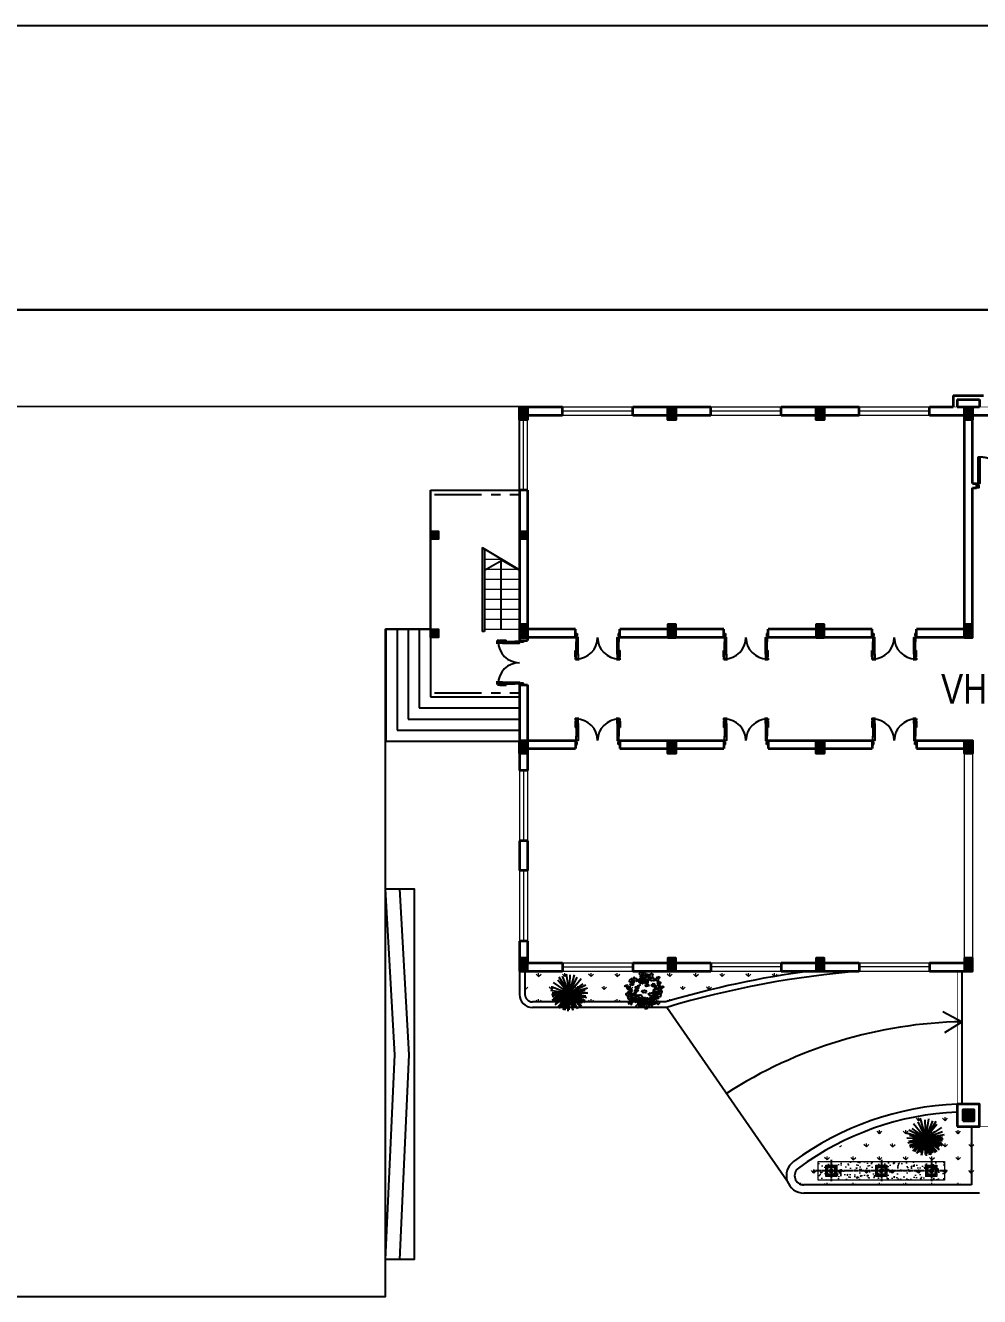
# Model space of a CAD drawing. Extents: x -399171 to -208330, y 1233220 to 1338350.
# Drawn here: x -274731 to -248999, y 1301389 to 1335683 of the extents above; entities that cross this region are included whole.
import ezdxf

# ---------------------------------------------------------------- set-up
doc = ezdxf.new("R2010")
doc.units = 0
for name, pattern in [('CENTER', [50.8, 31.75, -6.35, 6.35, -6.35]), ('CENTER2', [28.575, 19.05, -3.175, 3.175, -3.175]), ('CENTERX2', [101.6, 63.5, -12.7, 12.7, -12.7]), ('HIDDEN', [9.525, 6.35, -3.175])]:
    doc.linetypes.add(name, pattern=pattern)
for name, color, linetype in [('1', 1, 'CENTER'), ('2', 2, 'HIDDEN'), ('3', 3, 'Continuous'), ('4', 4, 'Continuous'), ('Bao 2', 4, 'Continuous'), ('c', 7, 'Continuous'), ('EVERGREEN', 3, 'Continuous'), ('NOITHAT', 13, 'Continuous'), ('Road - Đường', 4, 'Continuous'), ('TRUC', 250, 'CENTER2'), ('Vat lieu 2', 48, 'Continuous')]:
    doc.layers.add(name, color=color, linetype=linetype)
for name, color, linetype, lineweight in [('8', 8, 'Continuous', 13), ('DTHAY', 4, 'Continuous', 20), ('HATCH', 250, 'Continuous', 9), ('sieu nho', 19, 'Continuous', 9), ('thay2', 151, 'Continuous', 15), ('TUONG', 4, 'Continuous', 35)]:
    doc.layers.add(name, color=color, linetype=linetype, lineweight=lineweight)
doc.styles.add('style1', font='arial.ttf', dxfattribs={"width": 0.8})
pattern_1 = [(90, (497128.1, 1240019.6), (-353.55339, 353.55339), [93.75, -613.35678]), (45, (497128.1, 1240019.6), (-353.5534, 353.5534), [93.75, -406.25]), (135, (497128.1, 1240019.6), (-353.5534, -353.5534), [93.75, -406.25])]

# ---------------------------------------------------------------- blocks, each defined once
blk = doc.blocks.new('A$C0C3937EC')
at = {"color": 0}
for p in [(0.072, 0.766), (0.202, 0.843), (0.222, 0.92), (0.318, 0.939), (0.423, 0.995), (0.637, 0.978), (0.518, 0.972), (0.713, 0.917), (0.824, 0.872), (0.877, 0.731), (0.949, 0.698), (0, 0.564), (0.027, 0.448), (0.046, 0.499), (0.046, 0.306), (0.047, 0.65), (0.05, 0.404), (0.054, 0.271), (0.071, 0.347), (0.129, 0.244), (0.13, 0.163), (0.143, 0.191), (0.16, 0.411), (0.194, 0.108), (0.231, 0.078), (0.273, 0.237), (0.273, 0.115), (0.308, 0.073), (0.35, 0.187), (0.35, 0.023), (0.389, 0.019), (0.406, 0.17), (0.437, 0.159), (0.458, 0.059), (0.48, 0), (0.507, 0.035), (0.994, 0.613), (0.951, 0.6), (0.937, 0.547), (0.851, 0.531), (0.988, 0.487), (1.005, 0.482), (0.836, 0.477), (0.555, 0.165), (0.693, 0.223), (0.704, 0.085), (0.649, 0.086), (0.604, 0.021), (0.792, 0.334), (0.861, 0.214), (0.811, 0.191), (0.798, 0.113), (0.949, 0.397), (0.913, 0.355), (0.934, 0.279), (0.528, 0.154), (0.618, 0.173), (0.7, 0.214), (0.611, 0.012), (0.768, 0.275), (0.734, 0.057), (0.818, 0.352), (0.842, 0.132), (0.846, 0.439), (0.927, 0.233), (0.982, 0.352)]:
    blk.add_line(p, (0.508, 0.476), dxfattribs=at)
blk = doc.blocks.new('A$C76754308')
at = {"color": 0}
for points in [[(0.25, 0.703), (0.258, 0.738), (0.224, 0.753), (0.191, 0.746), (0.198, 0.775), (0.175, 0.821), (0.123, 0.773), (0.115, 0.733), (0.167, 0.729), (0.188, 0.699), (0.212, 0.71)], [(0.14, 0.642), (0.154, 0.686), (0.19, 0.664), (0.205, 0.691), (0.234, 0.647), (0.207, 0.647), (0.2, 0.635), (0.171, 0.642), (0.159, 0.628)], [(0.292, 0.732), (0.264, 0.766), (0.236, 0.766), (0.215, 0.791), (0.219, 0.826), (0.25, 0.849), (0.278, 0.82), (0.309, 0.815), (0.319, 0.758)], [(0.43, 0.72), (0.386, 0.706), (0.382, 0.748), (0.352, 0.743), (0.369, 0.792), (0.385, 0.771), (0.399, 0.773), (0.411, 0.745), (0.43, 0.744)], [(0.461, 0.829), (0.49, 0.849), (0.476, 0.883), (0.446, 0.9), (0.471, 0.917), (0.485, 0.966), (0.414, 0.966), (0.381, 0.942), (0.417, 0.904), (0.412, 0.868), (0.437, 0.86)], [(0.473, 0.768), (0.493, 0.792), (0.529, 0.741), (0.546, 0.775), (0.507, 0.818), (0.479, 0.836), (0.434, 0.811), (0.401, 0.814)], [(0.504, 0.688), (0.5, 0.732), (0.473, 0.736), (0.459, 0.761), (0.427, 0.768), (0.437, 0.749), (0.439, 0.72), (0.413, 0.698), (0.415, 0.674), (0.449, 0.698), (0.473, 0.674)], [(0.592, 0.874), (0.569, 0.875), (0.55, 0.909), (0.528, 0.898), (0.499, 0.928), (0.505, 0.957), (0.531, 0.982), (0.554, 0.967), (0.568, 0.929), (0.593, 0.92), (0.618, 0.93), (0.633, 0.911)], [(0.577, 0.758), (0.584, 0.727), (0.521, 0.729), (0.538, 0.695), (0.596, 0.7), (0.628, 0.712), (0.635, 0.763), (0.657, 0.787)], [(0.538, 0.867), (0.579, 0.852), (0.604, 0.867), (0.635, 0.857), (0.65, 0.826), (0.635, 0.79), (0.596, 0.799), (0.567, 0.787), (0.529, 0.831)], [(0.665, 0.841), (0.683, 0.88), (0.671, 0.906), (0.683, 0.936), (0.716, 0.948), (0.751, 0.93), (0.738, 0.892), (0.747, 0.862), (0.7, 0.828)], [(0.686, 0.831), (0.727, 0.816), (0.751, 0.831), (0.782, 0.821), (0.797, 0.79), (0.782, 0.753), (0.744, 0.763), (0.715, 0.751), (0.676, 0.794)], [(0.925, 0.872), (0.944, 0.842), (0.917, 0.816), (0.883, 0.812), (0.9, 0.787), (0.894, 0.736), (0.829, 0.763), (0.808, 0.799), (0.855, 0.819), (0.865, 0.855), (0.891, 0.853)], [(0.888, 0.616), (0.879, 0.636), (0.901, 0.669), (0.881, 0.684), (0.895, 0.723), (0.923, 0.73), (0.958, 0.719), (0.955, 0.691), (0.927, 0.661), (0.93, 0.635), (0.951, 0.617), (0.94, 0.595)], [(0.05, 0.645), (0.071, 0.638), (0.081, 0.6), (0.105, 0.605), (0.125, 0.568), (0.112, 0.542), (0.08, 0.524), (0.061, 0.545), (0.058, 0.586), (0.036, 0.601), (0.009, 0.597), (0, 0.62)], [(0.152, 0.402), (0.109, 0.393), (0.096, 0.368), (0.064, 0.359), (0.035, 0.379), (0.029, 0.417), (0.067, 0.429), (0.085, 0.455), (0.141, 0.438)], [(0.211, 0.348), (0.183, 0.37), (0.154, 0.347), (0.147, 0.314), (0.123, 0.333), (0.072, 0.333), (0.091, 0.265), (0.124, 0.24), (0.15, 0.285), (0.187, 0.29), (0.188, 0.316)], [(0.14, 0.459), (0.137, 0.478), (0.123, 0.488), (0.12, 0.502), (0.13, 0.536), (0.144, 0.555), (0.154, 0.531), (0.19, 0.517), (0.178, 0.495), (0.185, 0.468), (0.171, 0.449), (0.152, 0.444)], [(0.241, 0.432), (0.248, 0.401), (0.185, 0.403), (0.202, 0.369), (0.26, 0.374), (0.292, 0.386), (0.299, 0.437), (0.321, 0.461)], [(0.256, 0.336), (0.263, 0.304), (0.2, 0.307), (0.217, 0.273), (0.275, 0.278), (0.306, 0.29), (0.314, 0.34), (0.335, 0.365)], [(0.265, 0.48), (0.28, 0.524), (0.316, 0.502), (0.33, 0.529), (0.359, 0.485), (0.333, 0.485), (0.326, 0.473), (0.297, 0.48), (0.285, 0.466)], [(0.328, 0.611), (0.335, 0.579), (0.272, 0.582), (0.289, 0.548), (0.347, 0.553), (0.379, 0.565), (0.386, 0.616), (0.408, 0.64)], [(0.347, 0.374), (0.388, 0.36), (0.413, 0.374), (0.444, 0.365), (0.459, 0.333), (0.444, 0.297), (0.405, 0.307), (0.376, 0.294), (0.338, 0.338)], [(0.463, 0.507), (0.504, 0.493), (0.529, 0.507), (0.56, 0.497), (0.575, 0.466), (0.56, 0.43), (0.521, 0.439), (0.492, 0.427), (0.454, 0.471)], [(0.553, 0.613), (0.567, 0.657), (0.604, 0.635), (0.618, 0.662), (0.647, 0.618), (0.621, 0.618), (0.613, 0.606), (0.584, 0.613), (0.572, 0.599)], [(0.647, 0.427), (0.688, 0.413), (0.712, 0.427), (0.744, 0.418), (0.758, 0.386), (0.744, 0.35), (0.705, 0.36), (0.676, 0.348), (0.637, 0.391)], [(0.763, 0.365), (0.77, 0.333), (0.708, 0.336), (0.724, 0.302), (0.782, 0.307), (0.814, 0.319), (0.821, 0.369), (0.843, 0.394)], [(0.735, 0.602), (0.716, 0.644), (0.758, 0.652), (0.751, 0.682), (0.801, 0.669), (0.782, 0.651), (0.784, 0.637), (0.758, 0.623), (0.759, 0.604)], [(0.751, 0.427), (0.766, 0.471), (0.802, 0.449), (0.816, 0.476), (0.845, 0.432), (0.819, 0.432), (0.811, 0.42), (0.782, 0.427), (0.77, 0.413)], [(0.786, 0.564), (0.813, 0.545), (0.765, 0.505), (0.8, 0.491), (0.839, 0.534), (0.854, 0.564), (0.826, 0.606), (0.825, 0.639)], [(0.853, 0.403), (0.894, 0.389), (0.918, 0.403), (0.949, 0.394), (0.964, 0.362), (0.949, 0.326), (0.911, 0.336), (0.882, 0.323), (0.843, 0.367)], [(0.855, 0.456), (0.867, 0.422), (0.903, 0.427), (0.927, 0.451), (0.937, 0.422), (0.981, 0.396), (1, 0.464), (0.985, 0.502), (0.94, 0.478), (0.906, 0.493), (0.891, 0.471)], [(0.884, 0.565), (0.913, 0.582), (0.935, 0.567), (0.976, 0.584), (1.005, 0.608), (1.041, 0.599), (1.031, 0.57), (1.005, 0.57), (0.988, 0.543), (0.961, 0.538), (0.932, 0.538), (0.911, 0.517), (0.879, 0.529)], [(0.205, 0.265), (0.178, 0.263), (0.188, 0.232), (0.161, 0.21), (0.12, 0.205), (0.106, 0.176), (0.094, 0.147), (0.111, 0.137), (0.149, 0.162), (0.154, 0.14), (0.156, 0.121), (0.178, 0.113), (0.185, 0.147), (0.205, 0.183), (0.224, 0.205), (0.258, 0.232), (0.222, 0.241)], [(0.272, 0.186), (0.287, 0.229), (0.323, 0.208), (0.338, 0.234), (0.367, 0.191), (0.34, 0.191), (0.333, 0.179), (0.304, 0.186), (0.292, 0.171)], [(0.309, 0.263), (0.326, 0.282), (0.347, 0.29), (0.359, 0.268), (0.362, 0.236), (0.347, 0.246), (0.326, 0.232), (0.301, 0.234), (0.282, 0.256)], [(0.389, 0.179), (0.353, 0.177), (0.348, 0.141), (0.365, 0.111), (0.334, 0.11), (0.297, 0.075), (0.356, 0.038), (0.398, 0.041), (0.387, 0.092), (0.41, 0.121), (0.393, 0.141)], [(0.39, 0.287), (0.427, 0.261), (0.397, 0.232), (0.418, 0.211), (0.368, 0.195), (0.376, 0.221), (0.366, 0.231), (0.381, 0.257), (0.37, 0.273)], [(0.459, 0.128), (0.466, 0.096), (0.403, 0.099), (0.42, 0.065), (0.478, 0.07), (0.509, 0.082), (0.517, 0.133), (0.538, 0.157)], [(0.405, 0.179), (0.425, 0.198), (0.454, 0.176), (0.471, 0.166), (0.451, 0.142), (0.454, 0.118), (0.425, 0.111), (0.427, 0.133), (0.427, 0.162)], [(0.511, 0.216), (0.486, 0.196), (0.461, 0.253), (0.438, 0.223), (0.468, 0.173), (0.493, 0.15), (0.541, 0.166), (0.573, 0.158)], [(0.483, 0.258), (0.497, 0.302), (0.534, 0.28), (0.548, 0.307), (0.577, 0.263), (0.55, 0.263), (0.543, 0.251), (0.514, 0.258), (0.502, 0.244)], [(0.575, 0.121), (0.58, 0.078), (0.604, 0.063), (0.609, 0.03), (0.588, 0.003), (0.549, 0), (0.54, 0.039), (0.516, 0.06), (0.538, 0.114)], [(0.575, 0.22), (0.558, 0.198), (0.575, 0.179), (0.587, 0.147), (0.601, 0.154), (0.606, 0.198), (0.621, 0.227), (0.633, 0.265), (0.606, 0.299), (0.582, 0.282), (0.596, 0.263)], [(0.634, 0.175), (0.61, 0.149), (0.63, 0.119), (0.662, 0.108), (0.641, 0.086), (0.636, 0.035), (0.706, 0.048), (0.734, 0.079), (0.692, 0.109), (0.689, 0.146), (0.664, 0.149)], [(0.65, 0.249), (0.664, 0.292), (0.7, 0.27), (0.715, 0.297), (0.744, 0.253), (0.717, 0.253), (0.71, 0.241), (0.681, 0.249), (0.669, 0.234)], [(0.72, 0.229), (0.727, 0.198), (0.664, 0.2), (0.681, 0.166), (0.739, 0.171), (0.77, 0.183), (0.778, 0.234), (0.799, 0.258)], [(0.708, 0.123), (0.722, 0.166), (0.758, 0.145), (0.773, 0.171), (0.802, 0.128), (0.775, 0.128), (0.768, 0.116), (0.739, 0.123), (0.727, 0.108)], [(0.811, 0.273), (0.826, 0.316), (0.862, 0.294), (0.877, 0.321), (0.906, 0.278), (0.879, 0.278), (0.872, 0.265), (0.843, 0.273), (0.831, 0.258)], [(0.835, 0.226), (0.868, 0.197), (0.896, 0.202), (0.922, 0.182), (0.924, 0.147), (0.897, 0.119), (0.865, 0.142), (0.833, 0.141), (0.813, 0.195)]]:
    blk.add_lwpolyline(points, close=True, dxfattribs=at)

msp = doc.modelspace()

# ---------------------------------------------------------------- hatches: boundary and pattern name
at = {"layer": '8'}
h = msp.add_hatch(dxfattribs=at)
h.set_pattern_fill('AR-CONC', color=256, scale=50)
h.set_pattern_definition([(50, (670150.3, 2586005.2), (358.63009, -31.37607), [37.5, -412.5]), (355, (670150.3, 2586005.2), (-69.37567, 376.09607), [30, -330]), (100.451444, (670180.2, 2586002.58), (289.25442, 344.719995), [31.8701, -350.57106]), (46.1842, (670150.3, 2586105.2), (533.62067, -82.75964), [56.25, -618.75]), (96.635635, (670194.77, 2586098.3), (467.33097, 487.0593), [47.80517, -525.85688]), (351.184164, (670150.3, 2586105.2), (467.33097, 487.0593), [45, -495]), (21, (670200.3, 2586080.2), (298.453526, -201.309445), [37.5, -412.5]), (326, (670200.3, 2586080.2), (121.65767, 362.57502), [30, -330]), (71.451445, (670225.17, 2586063.4), (420.11119, 161.26558), [31.870095, -350.57106]), (37.5, (670150.3, 2586005.19), (6.079928, 166.446927), [0, -326, 0, -335, 0, -331.25]), (7.5, (670150.3, 2586005.19), (131.534769, 197.205856), [0, -191, 0, -318.5, 0, -126.25]), (327.5, (670038.8, 2586005.19), (266.911218, -11.277436), [0, -125, 0, -390, 0, -517.5]), (317.5, (669988.8, 2586005.2), (291.593085, 50.05249), [0, -162.5, 0, -259, 0, -367.5])])
h.paths.add_polyline_path([(-253348, 1305031), (-253348, 1304531), (-249948, 1304531), (-249948, 1305031)])
at = {"layer": 'HATCH'}
h = msp.add_hatch(color=256, dxfattribs=at)
h.paths.add_polyline_path([(-261189, 1325041), (-261409, 1325041), (-261409, 1325281), (-261189, 1325281)])
h.paths.add_polyline_path([(-261189, 1325281), (-261409, 1325281), (-261409, 1325391), (-261189, 1325391)])
h = msp.add_hatch(color=256, dxfattribs=at)
h.paths.add_polyline_path([(-257189, 1325041), (-257409, 1325041), (-257409, 1325281), (-257189, 1325281)])
h.paths.add_polyline_path([(-257189, 1325281), (-257409, 1325281), (-257409, 1325391), (-257189, 1325391)])
h = msp.add_hatch(color=256, dxfattribs=at)
h.paths.add_polyline_path([(-253189, 1325041), (-253409, 1325041), (-253409, 1325281), (-253189, 1325281)])
h.paths.add_polyline_path([(-253189, 1325281), (-253409, 1325281), (-253409, 1325391), (-253189, 1325391)])
h = msp.add_hatch(color=256, dxfattribs=at)
h.paths.add_polyline_path([(-249189, 1325041), (-249409, 1325041), (-249409, 1325281), (-249189, 1325281)])
h.paths.add_polyline_path([(-249189, 1325281), (-249409, 1325281), (-249409, 1325391), (-249189, 1325391)])
for points in [[(-263589, 1321821), (-263809, 1321821), (-263809, 1322041), (-263589, 1322041)], [(-261189, 1321821), (-261409, 1321821), (-261409, 1322041), (-261189, 1322041)], [(-263589, 1319171), (-263809, 1319171), (-263809, 1319391), (-263589, 1319391)], [(-249149, 1306431), (-249449, 1306431), (-249449, 1306131), (-249149, 1306131)]]:
    msp.add_hatch(color=256, dxfattribs=at).paths.add_polyline_path(points)
h = msp.add_hatch(color=256, dxfattribs=at)
h.paths.add_polyline_path([(-261189, 1319521), (-261409, 1319521), (-261409, 1319281), (-261189, 1319281)])
h.paths.add_polyline_path([(-261189, 1319281), (-261409, 1319281), (-261409, 1319171), (-261189, 1319171)])
h = msp.add_hatch(color=256, dxfattribs=at)
h.paths.add_polyline_path([(-257189, 1319521), (-257409, 1319521), (-257409, 1319281), (-257189, 1319281)])
h.paths.add_polyline_path([(-257189, 1319281), (-257409, 1319281), (-257409, 1319171), (-257189, 1319171)])
h = msp.add_hatch(color=256, dxfattribs=at)
h.paths.add_polyline_path([(-253189, 1319521), (-253409, 1319521), (-253409, 1319281), (-253189, 1319281)])
h.paths.add_polyline_path([(-253189, 1319281), (-253409, 1319281), (-253409, 1319171), (-253189, 1319171)])
h = msp.add_hatch(color=256, dxfattribs=at)
h.paths.add_polyline_path([(-249189, 1319521), (-249409, 1319521), (-249409, 1319281), (-249189, 1319281)])
h.paths.add_polyline_path([(-249189, 1319281), (-249409, 1319281), (-249409, 1319171), (-249189, 1319171)])
h = msp.add_hatch(color=256, dxfattribs=at)
h.paths.add_polyline_path([(-261189, 1316041), (-261409, 1316041), (-261409, 1316281), (-261189, 1316281)])
h.paths.add_polyline_path([(-261189, 1316281), (-261409, 1316281), (-261409, 1316391), (-261189, 1316391)])
h = msp.add_hatch(color=256, dxfattribs=at)
h.paths.add_polyline_path([(-257189, 1316041), (-257409, 1316041), (-257409, 1316281), (-257189, 1316281)])
h.paths.add_polyline_path([(-257189, 1316281), (-257409, 1316281), (-257409, 1316391), (-257189, 1316391)])
h = msp.add_hatch(color=256, dxfattribs=at)
h.paths.add_polyline_path([(-253189, 1316041), (-253409, 1316041), (-253409, 1316281), (-253189, 1316281)])
h.paths.add_polyline_path([(-253189, 1316281), (-253409, 1316281), (-253409, 1316391), (-253189, 1316391)])
h = msp.add_hatch(color=256, dxfattribs=at)
h.paths.add_polyline_path([(-249189, 1316041), (-249409, 1316041), (-249409, 1316281), (-249189, 1316281)])
h.paths.add_polyline_path([(-249189, 1316281), (-249409, 1316281), (-249409, 1316391), (-249189, 1316391)])
h = msp.add_hatch(color=256, dxfattribs=at)
h.paths.add_polyline_path([(-261189, 1310521), (-261409, 1310521), (-261409, 1310281), (-261189, 1310281)])
h.paths.add_polyline_path([(-261189, 1310281), (-261409, 1310281), (-261409, 1310171), (-261189, 1310171)])
h = msp.add_hatch(color=256, dxfattribs=at)
h.paths.add_polyline_path([(-257189, 1310521), (-257409, 1310521), (-257409, 1310281), (-257189, 1310281)])
h.paths.add_polyline_path([(-257189, 1310281), (-257409, 1310281), (-257409, 1310171), (-257189, 1310171)])
h = msp.add_hatch(color=256, dxfattribs=at)
h.paths.add_polyline_path([(-253189, 1310521), (-253409, 1310521), (-253409, 1310281), (-253189, 1310281)])
h.paths.add_polyline_path([(-253189, 1310281), (-253409, 1310281), (-253409, 1310171), (-253189, 1310171)])
h = msp.add_hatch(color=256, dxfattribs=at)
h.paths.add_polyline_path([(-249189, 1310521), (-249409, 1310521), (-249409, 1310281), (-249189, 1310281)])
h.paths.add_polyline_path([(-249189, 1310281), (-249409, 1310281), (-249409, 1310171), (-249189, 1310171)])
h = msp.add_hatch(dxfattribs=at)
h.set_pattern_fill('GRASS', color=80, scale=500, style=0)
h.set_pattern_definition(pattern_1)
h.paths.add_polyline_path([(-253596, 1310171), (-254349, 1310171), (-256249, 1310171), (-258349, 1310171), (-260249, 1310171), (-261259, 1310171), (-261259, 1309541, 0.414214), (-261059, 1309341), (-257455, 1309341, -0.038357)])
h = msp.add_hatch(dxfattribs=at)
h.set_pattern_fill('GRASS', color=80, scale=500, style=0)
h.set_pattern_definition(pattern_1)
edge = h.paths.add_edge_path()
edge.add_arc((-253738, 1304652), 250, 186.2667, 270)
edge.add_line((-253738, 1304402), (-249023, 1304402))
edge.add_line((-249023, 1304402), (-249023, 1305981))
edge.add_line((-249023, 1305981), (-249603, 1305981))
edge.add_line((-249603, 1305981), (-249603, 1306356))
edge.add_arc((-249051, 1298545), 7831, 94.044, 129.0681)

# ---------------------------------------------------------------- linework, layer by layer
at = {"layer": '1'}
for p, q in [((-252998, 1305074), (-252998, 1304500)), ((-251648, 1305074), (-251648, 1304500)), ((-250298, 1305074), (-250298, 1304500)), ((-249876, 1304781), (-253474, 1304781))]:
    msp.add_line(p, q, dxfattribs=at)
at = {"layer": '3'}
for points in [[(-252878, 1304661), (-253118, 1304661), (-253118, 1304901), (-252878, 1304901)], [(-251528, 1304661), (-251768, 1304661), (-251768, 1304901), (-251528, 1304901)], [(-250178, 1304661), (-250418, 1304661), (-250418, 1304901), (-250178, 1304901)], [(-252898, 1304681), (-253098, 1304681), (-253098, 1304881), (-252898, 1304881)], [(-251548, 1304681), (-251748, 1304681), (-251748, 1304881), (-251548, 1304881)], [(-250198, 1304681), (-250398, 1304681), (-250398, 1304881), (-250198, 1304881)]]:
    msp.add_lwpolyline(points, close=True, dxfattribs=at)
for centre in [(-252998, 1304781), (-251648, 1304781), (-250298, 1304781)]:
    msp.add_circle(centre, 44.5, dxfattribs=at)
at = {"layer": '4'}
for p, q in [((-378173, 1335683), (-216005, 1335683)), ((-378173, 1328008), (-216005, 1328008)), ((-216005, 1328008), (-378173, 1328008)), ((-264765, 1307908), (-265016, 1312389)), ((-264379, 1307908), (-264630, 1312389)), ((-265016, 1302389), (-264765, 1307908)), ((-264630, 1302389), (-264379, 1307908))]:
    msp.add_line(p, q, dxfattribs=at)
msp.add_lwpolyline([(-265016, 1302389), (-265016, 1312389), (-264246, 1312389), (-264246, 1302389)], close=True, dxfattribs=at)
at = {"layer": '8'}
msp.add_lwpolyline([(-253348, 1305031), (-249948, 1305031), (-249948, 1304531), (-253348, 1304531), (-253348, 1305031)], dxfattribs=at)
for points in [[(-252848, 1304631), (-253148, 1304631), (-253148, 1304931), (-252848, 1304931)], [(-251498, 1304631), (-251798, 1304631), (-251798, 1304931), (-251498, 1304931)], [(-250148, 1304631), (-250448, 1304631), (-250448, 1304931), (-250148, 1304931)]]:
    msp.add_lwpolyline(points, close=True, dxfattribs=at)
at = {"layer": 'Bao 2'}
for points in [[(-263809, 1322041), (-263589, 1322041), (-263589, 1321821), (-263809, 1321821)], [(-261409, 1322041), (-261189, 1322041), (-261189, 1321821), (-261409, 1321821)], [(-263809, 1319391), (-263589, 1319391), (-263589, 1319171), (-263809, 1319171)]]:
    msp.add_lwpolyline(points, close=True, dxfattribs=at)
at = {"layer": 'c', "const_width": 15}
msp.add_lwpolyline([(-231189, 1325391), (-231189, 1310171), (-242995, 1310171), (-242999, 1305981), (-249599, 1305981), (-249599, 1310171), (-261409, 1310171), (-261409, 1317571), (-263809, 1317571), (-263809, 1323141), (-261409, 1323141), (-261409, 1325392), (-231189, 1325391)], dxfattribs=at)
at = {"layer": 'DTHAY'}
for p, q in [((-249189, 1316391), (-249189, 1310171)), ((-249409, 1310391), (-249409, 1316171))]:
    msp.add_line(p, q, dxfattribs=at)
at = {"layer": 'NOITHAT'}
for p, q in [((-261984, 1319066), (-262034, 1319066)), ((-261984, 1319016), (-262034, 1319016)), ((-261984, 1319066), (-261984, 1319116)), ((-261933, 1319066), (-261905, 1319066)), ((-261864, 1319016), (-261529, 1319016)), ((-259824, 1318716), (-259824, 1319051)), ((-258774, 1318716), (-258774, 1319051)), ((-255824, 1318716), (-255824, 1319051)), ((-254774, 1318716), (-254774, 1319051)), ((-251824, 1318716), (-251824, 1319051)), ((-250774, 1318716), (-250774, 1319051)), ((-259874, 1318647), (-259874, 1318675)), ((-258724, 1318647), (-258724, 1318675)), ((-255874, 1318647), (-255874, 1318675)), ((-254724, 1318647), (-254724, 1318675)), ((-251874, 1318647), (-251874, 1318675)), ((-250724, 1318647), (-250724, 1318675)), ((-259874, 1318596), (-259924, 1318596)), ((-259874, 1318596), (-259874, 1318546)), ((-259824, 1318596), (-259824, 1318546)), ((-258774, 1318596), (-258774, 1318546)), ((-258724, 1318596), (-258674, 1318596)), ((-258724, 1318596), (-258724, 1318546)), ((-255874, 1318596), (-255924, 1318596)), ((-255874, 1318596), (-255874, 1318546)), ((-255824, 1318596), (-255824, 1318546)), ((-254774, 1318596), (-254774, 1318546)), ((-254724, 1318596), (-254724, 1318546)), ((-254724, 1318596), (-254674, 1318596)), ((-251874, 1318596), (-251924, 1318596)), ((-251874, 1318596), (-251874, 1318546)), ((-251824, 1318596), (-251824, 1318546)), ((-250774, 1318596), (-250774, 1318546)), ((-250724, 1318596), (-250674, 1318596)), ((-250724, 1318596), (-250724, 1318546)), ((-261984, 1317966), (-262034, 1317966)), ((-261864, 1317966), (-261529, 1317966)), ((-261984, 1317916), (-262034, 1317916)), ((-261984, 1317916), (-261984, 1317866)), ((-261933, 1317916), (-261905, 1317916)), ((-259874, 1316966), (-259924, 1316966)), ((-259874, 1316966), (-259874, 1317016)), ((-259874, 1316915), (-259874, 1316887)), ((-259824, 1316966), (-259824, 1317016)), ((-258774, 1316966), (-258774, 1317016)), ((-258724, 1316966), (-258724, 1317016)), ((-258724, 1316966), (-258674, 1316966)), ((-258724, 1316915), (-258724, 1316887)), ((-255874, 1316966), (-255924, 1316966)), ((-255874, 1316966), (-255874, 1317016)), ((-255874, 1316915), (-255874, 1316887)), ((-255824, 1316966), (-255824, 1317016)), ((-254774, 1316966), (-254774, 1317016)), ((-254724, 1316966), (-254724, 1317016)), ((-254724, 1316966), (-254674, 1316966)), ((-254724, 1316915), (-254724, 1316887)), ((-251874, 1316966), (-251924, 1316966)), ((-251874, 1316966), (-251874, 1317016)), ((-251874, 1316915), (-251874, 1316887)), ((-251824, 1316966), (-251824, 1317016)), ((-250774, 1316966), (-250774, 1317016)), ((-250724, 1316966), (-250724, 1317016)), ((-250724, 1316966), (-250674, 1316966)), ((-250724, 1316915), (-250724, 1316887)), ((-259824, 1316846), (-259824, 1316511)), ((-258774, 1316846), (-258774, 1316511)), ((-255824, 1316846), (-255824, 1316511)), ((-254774, 1316846), (-254774, 1316511)), ((-251824, 1316846), (-251824, 1316511)), ((-250774, 1316846), (-250774, 1316511))]:
    msp.add_line(p, q, dxfattribs=at)
at = {"layer": 'NOITHAT', "linetype": 'Continuous'}
for p, q in [((-261529, 1319041), (-261864, 1319041)), ((-259849, 1319051), (-259849, 1318716)), ((-258749, 1319051), (-258749, 1318716)), ((-255849, 1319051), (-255849, 1318716)), ((-254749, 1319051), (-254749, 1318716)), ((-251849, 1319051), (-251849, 1318716)), ((-250749, 1319051), (-250749, 1318716)), ((-261529, 1317941), (-261864, 1317941)), ((-259849, 1316511), (-259849, 1316846)), ((-258749, 1316511), (-258749, 1316846)), ((-255849, 1316511), (-255849, 1316846)), ((-254749, 1316511), (-254749, 1316846)), ((-251849, 1316511), (-251849, 1316846)), ((-250749, 1316511), (-250749, 1316846))]:
    msp.add_line(p, q, dxfattribs=at)
at = {"layer": 'NOITHAT'}
for points in [[(-249034, 1323321), (-249034, 1324031), (-248994, 1324031), (-248994, 1323321)], [(-249079, 1323211), (-249079, 1323321), (-249034, 1323321), (-249034, 1323281), (-249019, 1323281), (-249019, 1323211)], [(-261299, 1319041), (-261359, 1319041), (-261359, 1319066), (-261409, 1319066), (-261409, 1319091), (-261299, 1319091)], [(-259849, 1319281), (-259849, 1319221), (-259874, 1319221), (-259874, 1319171), (-259899, 1319171), (-259899, 1319281)], [(-258749, 1319281), (-258749, 1319221), (-258724, 1319221), (-258724, 1319171), (-258699, 1319171), (-258699, 1319281)], [(-255849, 1319281), (-255849, 1319221), (-255874, 1319221), (-255874, 1319171), (-255899, 1319171), (-255899, 1319281)], [(-254749, 1319281), (-254749, 1319221), (-254724, 1319221), (-254724, 1319171), (-254699, 1319171), (-254699, 1319281)], [(-251849, 1319281), (-251849, 1319221), (-251874, 1319221), (-251874, 1319171), (-251899, 1319171), (-251899, 1319281)], [(-250749, 1319281), (-250749, 1319221), (-250724, 1319221), (-250724, 1319171), (-250699, 1319171), (-250699, 1319281)], [(-261299, 1317941), (-261359, 1317941), (-261359, 1317916), (-261409, 1317916), (-261409, 1317891), (-261299, 1317891)], [(-259849, 1316281), (-259849, 1316341), (-259874, 1316341), (-259874, 1316391), (-259899, 1316391), (-259899, 1316281)], [(-258749, 1316281), (-258749, 1316341), (-258724, 1316341), (-258724, 1316391), (-258699, 1316391), (-258699, 1316281)], [(-255849, 1316281), (-255849, 1316341), (-255874, 1316341), (-255874, 1316391), (-255899, 1316391), (-255899, 1316281)], [(-254749, 1316281), (-254749, 1316341), (-254724, 1316341), (-254724, 1316391), (-254699, 1316391), (-254699, 1316281)], [(-251849, 1316281), (-251849, 1316341), (-251874, 1316341), (-251874, 1316391), (-251899, 1316391), (-251899, 1316281)], [(-250749, 1316281), (-250749, 1316341), (-250724, 1316341), (-250724, 1316391), (-250699, 1316391), (-250699, 1316281)]]:
    msp.add_lwpolyline(points, close=True, dxfattribs=at)
for points in [[(-261864, 1319066), (-261864, 1319016), (-261984, 1319016), (-261984, 1319066), (-261864, 1319066)], [(-261933, 1319066), (-261933, 1319094), (-261764, 1319094)], [(-261905, 1319066), (-261905, 1319089), (-261764, 1319089), (-261764, 1319094)], [(-261887, 1319066), (-261529, 1319066)], [(-261529, 1319066), (-261529, 1319016), (-261409, 1319016), (-261409, 1319066), (-261529, 1319066)], [(-259874, 1319051), (-259824, 1319051), (-259824, 1319171), (-259874, 1319171), (-259874, 1319051)], [(-259874, 1318693), (-259874, 1319051)], [(-258724, 1319051), (-258774, 1319051), (-258774, 1319171), (-258724, 1319171), (-258724, 1319051)], [(-258724, 1318693), (-258724, 1319051)], [(-255874, 1319051), (-255824, 1319051), (-255824, 1319171), (-255874, 1319171), (-255874, 1319051)], [(-255874, 1318693), (-255874, 1319051)], [(-254724, 1319051), (-254774, 1319051), (-254774, 1319171), (-254724, 1319171), (-254724, 1319051)], [(-254724, 1318693), (-254724, 1319051)], [(-251874, 1319051), (-251824, 1319051), (-251824, 1319171), (-251874, 1319171), (-251874, 1319051)], [(-251874, 1318693), (-251874, 1319051)], [(-250724, 1319051), (-250774, 1319051), (-250774, 1319171), (-250724, 1319171), (-250724, 1319051)], [(-250724, 1318693), (-250724, 1319051)], [(-259874, 1318675), (-259897, 1318675), (-259897, 1318817), (-259902, 1318817)], [(-259874, 1318647), (-259902, 1318647), (-259902, 1318817)], [(-259874, 1318716), (-259824, 1318716), (-259824, 1318596), (-259874, 1318596), (-259874, 1318716)], [(-258724, 1318716), (-258774, 1318716), (-258774, 1318596), (-258724, 1318596), (-258724, 1318716)], [(-258724, 1318647), (-258696, 1318647), (-258696, 1318817)], [(-258724, 1318675), (-258701, 1318675), (-258701, 1318817), (-258696, 1318817)], [(-255874, 1318675), (-255897, 1318675), (-255897, 1318817), (-255902, 1318817)], [(-255874, 1318647), (-255902, 1318647), (-255902, 1318817)], [(-255874, 1318716), (-255824, 1318716), (-255824, 1318596), (-255874, 1318596), (-255874, 1318716)], [(-254724, 1318716), (-254774, 1318716), (-254774, 1318596), (-254724, 1318596), (-254724, 1318716)], [(-254724, 1318675), (-254701, 1318675), (-254701, 1318817), (-254696, 1318817)], [(-254724, 1318647), (-254696, 1318647), (-254696, 1318817)], [(-251874, 1318675), (-251897, 1318675), (-251897, 1318817), (-251902, 1318817)], [(-251874, 1318647), (-251902, 1318647), (-251902, 1318817)], [(-251874, 1318716), (-251824, 1318716), (-251824, 1318596), (-251874, 1318596), (-251874, 1318716)], [(-250724, 1318716), (-250774, 1318716), (-250774, 1318596), (-250724, 1318596), (-250724, 1318716)], [(-250724, 1318647), (-250696, 1318647), (-250696, 1318817)], [(-250724, 1318675), (-250701, 1318675), (-250701, 1318817), (-250696, 1318817)], [(-261864, 1317916), (-261864, 1317966), (-261984, 1317966), (-261984, 1317916), (-261864, 1317916)], [(-261529, 1317916), (-261529, 1317966), (-261409, 1317966), (-261409, 1317916), (-261529, 1317916)], [(-261933, 1317916), (-261933, 1317888), (-261764, 1317888)], [(-261905, 1317916), (-261905, 1317894), (-261764, 1317894), (-261764, 1317888)], [(-261887, 1317916), (-261529, 1317916)], [(-259874, 1316915), (-259902, 1316915), (-259902, 1316746)], [(-259874, 1316846), (-259824, 1316846), (-259824, 1316966), (-259874, 1316966), (-259874, 1316846)], [(-258724, 1316846), (-258774, 1316846), (-258774, 1316966), (-258724, 1316966), (-258724, 1316846)], [(-258724, 1316915), (-258696, 1316915), (-258696, 1316746)], [(-255874, 1316915), (-255902, 1316915), (-255902, 1316746)], [(-255874, 1316846), (-255824, 1316846), (-255824, 1316966), (-255874, 1316966), (-255874, 1316846)], [(-254724, 1316846), (-254774, 1316846), (-254774, 1316966), (-254724, 1316966), (-254724, 1316846)], [(-254724, 1316915), (-254696, 1316915), (-254696, 1316746)], [(-251874, 1316915), (-251902, 1316915), (-251902, 1316746)], [(-251874, 1316846), (-251824, 1316846), (-251824, 1316966), (-251874, 1316966), (-251874, 1316846)], [(-250724, 1316846), (-250774, 1316846), (-250774, 1316966), (-250724, 1316966), (-250724, 1316846)], [(-250724, 1316915), (-250696, 1316915), (-250696, 1316746)], [(-259874, 1316887), (-259897, 1316887), (-259897, 1316746), (-259902, 1316746)], [(-259874, 1316869), (-259874, 1316511)], [(-258724, 1316887), (-258701, 1316887), (-258701, 1316746), (-258696, 1316746)], [(-258724, 1316869), (-258724, 1316511)], [(-255874, 1316887), (-255897, 1316887), (-255897, 1316746), (-255902, 1316746)], [(-255874, 1316869), (-255874, 1316511)], [(-254724, 1316887), (-254701, 1316887), (-254701, 1316746), (-254696, 1316746)], [(-254724, 1316869), (-254724, 1316511)], [(-251874, 1316887), (-251897, 1316887), (-251897, 1316746), (-251902, 1316746)], [(-251874, 1316869), (-251874, 1316511)], [(-250724, 1316887), (-250701, 1316887), (-250701, 1316746), (-250696, 1316746)], [(-250724, 1316869), (-250724, 1316511)], [(-259874, 1316511), (-259824, 1316511), (-259824, 1316391), (-259874, 1316391), (-259874, 1316511)], [(-258724, 1316511), (-258774, 1316511), (-258774, 1316391), (-258724, 1316391), (-258724, 1316511)], [(-255874, 1316511), (-255824, 1316511), (-255824, 1316391), (-255874, 1316391), (-255874, 1316511)], [(-254724, 1316511), (-254774, 1316511), (-254774, 1316391), (-254724, 1316391), (-254724, 1316511)], [(-251874, 1316511), (-251824, 1316511), (-251824, 1316391), (-251874, 1316391), (-251874, 1316511)], [(-250724, 1316511), (-250774, 1316511), (-250774, 1316391), (-250724, 1316391), (-250724, 1316511)]]:
    msp.add_lwpolyline(points, dxfattribs=at)
at = {"layer": 'NOITHAT', "linetype": 'HIDDEN', "ltscale": 200}
msp.add_arc((-248971, 1323384), 650, 354.4135, 95.5865, dxfattribs=at)
at = {"layer": 'NOITHAT', "ltscale": 400}
for centre, start, end in [((-261409, 1319066), 180, 270), ((-259874, 1319171), 270, 0), ((-258724, 1319171), 180, 270), ((-255874, 1319171), 270, 0), ((-254724, 1319171), 180, 270), ((-251874, 1319171), 270, 0), ((-250724, 1319171), 180, 270), ((-261409, 1317916), 90, 180), ((-259874, 1316391), 0, 90), ((-258724, 1316391), 90, 180), ((-255874, 1316391), 0, 90), ((-254724, 1316391), 90, 180), ((-251874, 1316391), 0, 90), ((-250724, 1316391), 90, 180)]:
    msp.add_arc(centre, 575, start, end, dxfattribs=at)
at = {"layer": 'Road - Đường', "color": 6}
for p, q in [((-261409, 1310171), (-261409, 1309541)), ((-261259, 1310171), (-261259, 1309541)), ((-249464, 1306581), (-249464, 1310171, 3376)), ((-257455, 1309341), (-261059, 1309341)), ((-257434, 1309191), (-261059, 1309191)), ((-254184, 1304506), (-257434, 1309191)), ((-249219, 1305981), (-249219, 1304402)), ((-249219, 1304402), (-253738, 1304402)), ((-248999, 1304182), (-253740, 1304182))]:
    msp.add_line(p, q, dxfattribs=at)
msp.add_lwpolyline([(-263809, 1323141), (-261409, 1323141), (-261409, 1325392), (-307981, 1325399), (-307981, 1309999), (-323806, 1309999), (-323806, 1308389, 0.414214), (-316806, 1301389), (-265016, 1301389), (-265016, 1319391), (-263809, 1319391), (-263809, 1323141)], format="xyb", dxfattribs=at)
for centre, radius, start, end in [((-250125, 1284640), 25766, 97.7431, 106.5296), ((-250125, 1284640), 25616, 94.667, 106.5783), ((-261059, 1309541), 350, 180, 270), ((-261059, 1309541), 200, 180, 270), ((-249272, 1296751), 12053, 90.9117, 122.9226), ((-249286, 1298621), 7966, 92.2526, 126.4272), ((-249247, 1298545), 7831, 92.5781, 126.3315), ((-253738, 1304652), 470, 126.3315, 270), ((-253738, 1304652), 250, 126.3315, 270)]:
    msp.add_arc(centre, radius, start, end, dxfattribs=at)
at = {"layer": 'sieu nho'}
for p, q in [((-260249, 1325391), (-258349, 1325391)), ((-260249, 1325281), (-258349, 1325281)), ((-260249, 1325171), (-258349, 1325171)), ((-256249, 1325391), (-254349, 1325391)), ((-256249, 1325281), (-254349, 1325281)), ((-256249, 1325171), (-254349, 1325171)), ((-252249, 1325391), (-250349, 1325391)), ((-252249, 1325281), (-250349, 1325281)), ((-252249, 1325171), (-250349, 1325171)), ((-261409, 1323141), (-261409, 1325041)), ((-261299, 1323141), (-261299, 1325041)), ((-261189, 1323141), (-261189, 1325041)), ((-261409, 1315581), (-261409, 1313681)), ((-261299, 1315581), (-261299, 1313681)), ((-261189, 1315581), (-261189, 1313681)), ((-261409, 1312881), (-261409, 1310981)), ((-261299, 1312881), (-261299, 1310981)), ((-261189, 1312881), (-261189, 1310981)), ((-260249, 1310391), (-258349, 1310391)), ((-256249, 1310391), (-254349, 1310391)), ((-252249, 1310391), (-250349, 1310391)), ((-260249, 1310281), (-258349, 1310281)), ((-260249, 1310171), (-258349, 1310171)), ((-254349, 1310281), (-256249, 1310281)), ((-256249, 1310171), (-254349, 1310171)), ((-250349, 1310281), (-252249, 1310281)), ((-252249, 1310171), (-250349, 1310171))]:
    msp.add_line(p, q, dxfattribs=at)
at = {"layer": 'thay2', "ltscale": 0.5}
for p, q in [((-262349, 1321551), (-262336, 1321551)), ((-262349, 1321281), (-261879, 1321281)), ((-262349, 1321011), (-261409, 1321011)), ((-262349, 1320741), (-261409, 1320741)), ((-262349, 1320471), (-261409, 1320471)), ((-262349, 1320201), (-261409, 1320201)), ((-262349, 1319931), (-261409, 1319931)), ((-262349, 1319661), (-261409, 1319661)), ((-262349, 1319391), (-261409, 1319391))]:
    msp.add_line(p, q, dxfattribs=at)
at = {"layer": 'TRUC', "linetype": 'CENTERX2', "ltscale": 20}
for p, q in [((-263699, 1323031), (-261409, 1323031)), ((-263699, 1317681), (-261409, 1317681))]:
    msp.add_line(p, q, dxfattribs=at)
at = {"layer": 'TUONG', "ltscale": 20}
for p, q in [((-249709, 1325701), (-249709, 1325391)), ((-249709, 1325701), (-248889, 1325701)), ((-249599, 1325591), (-249599, 1325391)), ((-249599, 1325591), (-248999, 1325591)), ((-248999, 1325591), (-248999, 1325391)), ((-261409, 1325391), (-260249, 1325391)), ((-261409, 1325391), (-261409, 1325041)), ((-261189, 1325171), (-260249, 1325171)), ((-261189, 1325171), (-261189, 1325041)), ((-260249, 1325171), (-260249, 1325391)), ((-258349, 1325391), (-256249, 1325391)), ((-258349, 1325171), (-258349, 1325391)), ((-258349, 1325171), (-256249, 1325171)), ((-256249, 1325171), (-256249, 1325391)), ((-254349, 1325171), (-254349, 1325391)), ((-254349, 1325391), (-252249, 1325391)), ((-254349, 1325171), (-252249, 1325171)), ((-252249, 1325171), (-252249, 1325391)), ((-250349, 1325171), (-250349, 1325391)), ((-250349, 1325391), (-249709, 1325391)), ((-250349, 1325171), (-248549, 1325171)), ((-249599, 1325391), (-249189, 1325391)), ((-249409, 1319171), (-249409, 1325281)), ((-249189, 1325391), (-248999, 1325391)), ((-249189, 1325041), (-249189, 1325391)), ((-249189, 1323321), (-249189, 1325281)), ((-261189, 1325041), (-261409, 1325041)), ((-261409, 1323141), (-261409, 1319091)), ((-261189, 1323141), (-261409, 1323141)), ((-261189, 1323141), (-261189, 1319091)), ((-249189, 1323321), (-249079, 1323321)), ((-249189, 1323211), (-249079, 1323211)), ((-249189, 1319171), (-249189, 1323211)), ((-249079, 1323321), (-249079, 1323211)), ((-259899, 1319391), (-261189, 1319391)), ((-255899, 1319391), (-258699, 1319391)), ((-251899, 1319391), (-254699, 1319391)), ((-249189, 1319391), (-250699, 1319391)), ((-259899, 1319171), (-261189, 1319171)), ((-255899, 1319171), (-258699, 1319171)), ((-251899, 1319171), (-254699, 1319171)), ((-249189, 1319171), (-250699, 1319171)), ((-261409, 1317891), (-261409, 1315581)), ((-261189, 1317891), (-261189, 1315581)), ((-261409, 1316391), (-259899, 1316391)), ((-258699, 1316391), (-255899, 1316391)), ((-254699, 1316391), (-251899, 1316391)), ((-250699, 1316391), (-249189, 1316391)), ((-261189, 1316171), (-259899, 1316171)), ((-258699, 1316171), (-255899, 1316171)), ((-254699, 1316171), (-251899, 1316171)), ((-250699, 1316171), (-249409, 1316171)), ((-261189, 1315581), (-261409, 1315581)), ((-261409, 1313681), (-261409, 1312881)), ((-261409, 1313681), (-261409, 1312881)), ((-261189, 1313681), (-261409, 1313681)), ((-261189, 1313681), (-261189, 1312881)), ((-261189, 1313681), (-261189, 1312881)), ((-261189, 1312881), (-261409, 1312881)), ((-261409, 1310981), (-261409, 1310171)), ((-261189, 1310981), (-261409, 1310981)), ((-261189, 1310981), (-261189, 1310391)), ((-261189, 1310391), (-260249, 1310391)), ((-260249, 1310391), (-260249, 1310171)), ((-258349, 1310391), (-256249, 1310391)), ((-258349, 1310391), (-258349, 1310171)), ((-256249, 1310391), (-256249, 1310171)), ((-254349, 1310391), (-254349, 1310171)), ((-254349, 1310391), (-252249, 1310391)), ((-252249, 1310391), (-252249, 1310171)), ((-250349, 1310391), (-249409, 1310391)), ((-250349, 1310391), (-250349, 1310171)), ((-261409, 1310171), (-260249, 1310171)), ((-258349, 1310171), (-256249, 1310171)), ((-254349, 1310171), (-252249, 1310171)), ((-250349, 1310171), (-249189, 1310171))]:
    msp.add_line(p, q, dxfattribs=at)
at = {"layer": 'TUONG'}
for p, q in [((-259899, 1319171), (-259899, 1319391)), ((-258699, 1319171), (-258699, 1319391)), ((-255899, 1319171), (-255899, 1319391)), ((-254699, 1319171), (-254699, 1319391)), ((-251899, 1319171), (-251899, 1319391)), ((-250699, 1319171), (-250699, 1319391)), ((-261409, 1319091), (-261189, 1319091)), ((-261409, 1317891), (-261189, 1317891)), ((-259899, 1316391), (-259899, 1316171)), ((-258699, 1316391), (-258699, 1316171)), ((-255899, 1316391), (-255899, 1316171)), ((-254699, 1316391), (-254699, 1316171)), ((-251899, 1316391), (-251899, 1316171)), ((-250699, 1316391), (-250699, 1316171))]:
    msp.add_line(p, q, dxfattribs=at)
for points in [[(-261409, 1325391), (-261189, 1325391), (-261189, 1325041), (-261409, 1325041)], [(-257409, 1325391), (-257189, 1325391), (-257189, 1325041), (-257409, 1325041)], [(-253409, 1325391), (-253189, 1325391), (-253189, 1325041), (-253409, 1325041)], [(-249409, 1325391), (-249189, 1325391), (-249189, 1325041), (-249409, 1325041)], [(-261409, 1319171), (-261189, 1319171), (-261189, 1319521), (-261409, 1319521)], [(-257409, 1319171), (-257189, 1319171), (-257189, 1319521), (-257409, 1319521)], [(-253409, 1319171), (-253189, 1319171), (-253189, 1319521), (-253409, 1319521)], [(-249409, 1319171), (-249189, 1319171), (-249189, 1319521), (-249409, 1319521)], [(-261409, 1316391), (-261189, 1316391), (-261189, 1316041), (-261409, 1316041)], [(-257409, 1316391), (-257189, 1316391), (-257189, 1316041), (-257409, 1316041)], [(-253409, 1316391), (-253189, 1316391), (-253189, 1316041), (-253409, 1316041)], [(-249409, 1316391), (-249189, 1316391), (-249189, 1316041), (-249409, 1316041)], [(-261409, 1310171), (-261189, 1310171), (-261189, 1310521), (-261409, 1310521)], [(-257409, 1310171), (-257189, 1310171), (-257189, 1310521), (-257409, 1310521)], [(-253409, 1310171), (-253189, 1310171), (-253189, 1310521), (-253409, 1310521)], [(-249409, 1310171), (-249189, 1310171), (-249189, 1310521), (-249409, 1310521)]]:
    msp.add_lwpolyline(points, close=True, dxfattribs=at)
at = {"layer": 'TUONG', "ltscale": 20}
for points in [[(-249599, 1305981), (-248999, 1305981), (-248999, 1306581), (-249599, 1306581)], [(-249449, 1306131), (-249149, 1306131), (-249149, 1306431), (-249449, 1306431)]]:
    msp.add_lwpolyline(points, close=True, dxfattribs=at)
at = {"layer": 'Vat lieu 2'}
for p, q in [((-263809, 1323141), (-261409, 1323141)), ((-263809, 1323141), (-263809, 1319391)), ((-262409, 1321594), (-262409, 1319331)), ((-262409, 1321594), (-261404, 1321000)), ((-262349, 1321559), (-262349, 1319331)), ((-261899, 1319391), (-261899, 1321293)), ((-265009, 1319391), (-265009, 1316371)), ((-263809, 1319391), (-265009, 1319391)), ((-264709, 1319391), (-264709, 1316671)), ((-264409, 1319391), (-264409, 1316971)), ((-264109, 1319391), (-264109, 1317271)), ((-262349, 1319331), (-262409, 1319331)), ((-263809, 1319171), (-263809, 1317571)), ((-264109, 1317271), (-261409, 1317271)), ((-263809, 1317571), (-261409, 1317571)), ((-264409, 1316971), (-261409, 1316971)), ((-264709, 1316671), (-261409, 1316671)), ((-265009, 1316371), (-261409, 1316371)), ((-249989, 1309079), (-249464, 1308803)), ((-249464, 1308803), (-249942, 1308502))]:
    msp.add_line(p, q, dxfattribs=at)
at = {"layer": 'Vat lieu 2', "const_width": 50}
msp.add_lwpolyline([(-262354, 1320981), (-261879, 1321251), (-261404, 1320981)], dxfattribs=at)

# ---------------------------------------------------------------- block references
at = {"layer": 'EVERGREEN', "yscale": 1000, "zscale": 1000}
for name, p, xscale in [('A$C0C3937EC', (-260571, 1309093), 1000), ('A$C76754308', (-258563, 1309153), 1000), ('A$C0C3937EC', (-249953, 1305188), -1000)]:
    msp.add_blockref(name, p, dxfattribs=dict(at, xscale=xscale))

# ---------------------------------------------------------------- next in the draw order: texts
at = {"layer": '2', "insert": (-250038, 1318185), "char_height": 800, "width": 19147.36, "attachment_point": 1, "style": 'style1', "bg_fill": 2}
msp.add_mtext('VHE OFFICE', dxfattribs=at)

doc.saveas('drawing.dxf')
